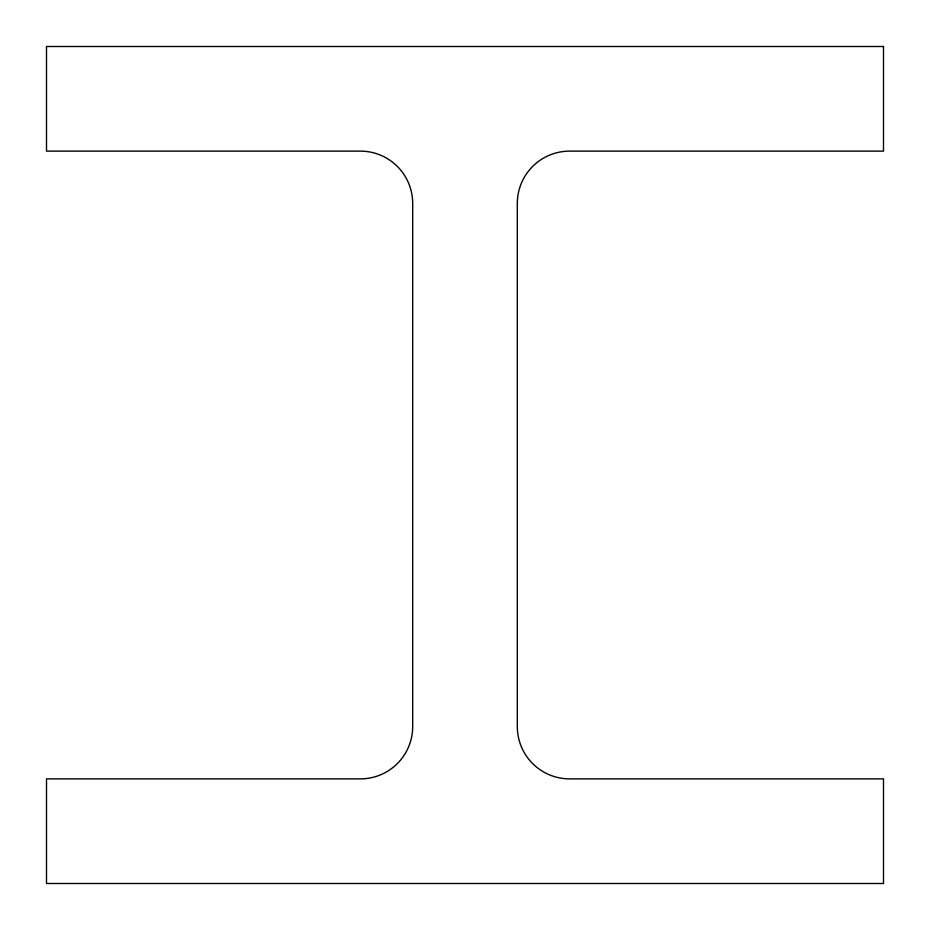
<?xml version="1.0" encoding="UTF-8"?>
<svg xmlns="http://www.w3.org/2000/svg" width="930" height="930" viewBox="0 0 930 930"><rect width="100%" height="100%" fill="white"/><g stroke="black" fill="none" stroke-linecap="round" stroke-linejoin="round"><path stroke-width="1.4" d="M883.5 46.5L46.5 46.5L46.5 151.125L360.375 151.125A52.313 52.313 0 0 1 412.688 203.438L412.688 726.562A52.313 52.313 0 0 1 360.375 778.875L46.5 778.875L46.5 883.5L883.5 883.5L883.5 778.875L569.625 778.875A52.313 52.313 0 0 1 517.312 726.562L517.312 203.438A52.313 52.313 0 0 1 569.625 151.125L883.5 151.125L883.5 46.5"/></g></svg>
